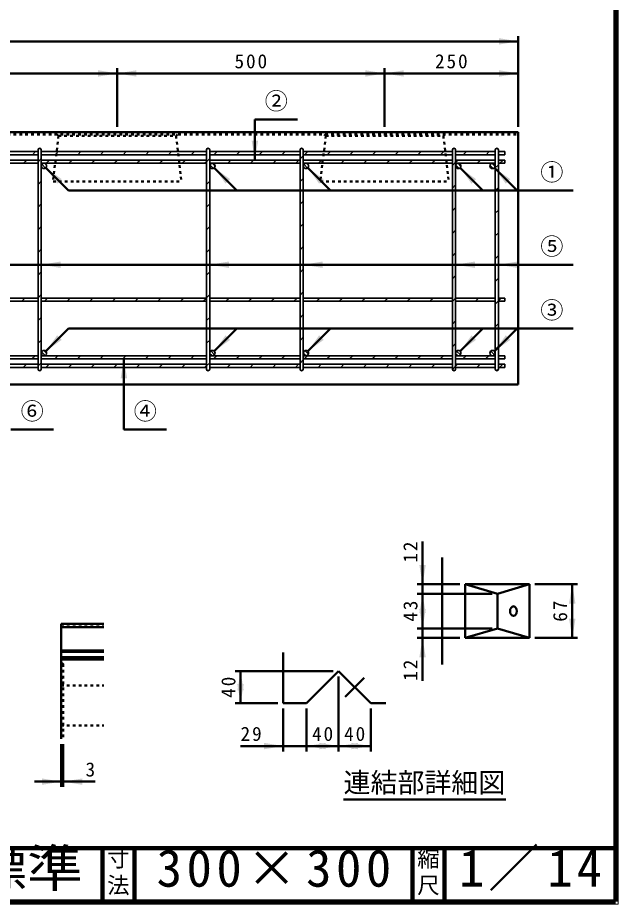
# Model space of a CAD drawing. Units: millimetres, scale not verified, with parts at other scales. Extents: x 100 to 4105, y 100 to 2870.
# Drawn here: x 2982 to 4105, y 100 to 1758 of the extents above; entities that cross this region are included whole.
import ezdxf
from ezdxf.enums import TextEntityAlignment as Align

# ---------------------------------------------------------------- set-up
doc = ezdxf.new("R2010")
doc.units = ezdxf.units.MM
doc.header["$LTSCALE"] = 5
doc.linetypes.add('USER1', pattern=[2.2, 1, -1.2])
doc.linetypes.add('USER2', pattern=[13.4, 10, -1.2, 1, -1.2])
doc.layers.add('V-nasSTD', color=7, linetype='Continuous', lineweight=50)
doc.styles.add('ＭＳ ゴシック', font='')
doc.styles.get('ＭＳ ゴシック').set_extended_font_data('MS Gothic')

msp = doc.modelspace()

# ---------------------------------------------------------------- hatches: boundary and pattern name
at = {"layer": 'V-nasSTD'}
for points in [[(3881.814, 1707.89), (3917.814, 1713.89), (3881.814, 1719.89)], [(3131.814, 1647.89), (3167.814, 1653.89), (3131.814, 1659.89)], [(3203.814, 1659.89), (3167.814, 1653.89), (3203.814, 1647.89)], [(3631.814, 1647.89), (3667.814, 1653.89), (3631.814, 1659.89)], [(3703.814, 1659.89), (3667.814, 1653.89), (3703.814, 1647.89)], [(3881.814, 1647.89), (3917.814, 1653.89), (3881.814, 1659.89)], [(3431.314, 1527.89), (3425.314, 1491.89), (3419.314, 1527.89)], [(3055.562, 1447.656), (3034.349, 1477.355), (3064.048, 1456.141)], [(3370.562, 1447.656), (3349.349, 1477.355), (3379.048, 1456.141)], [(3545.562, 1447.656), (3524.349, 1477.355), (3554.048, 1456.141)], [(3830.562, 1447.656), (3809.349, 1477.355), (3839.048, 1456.141)], [(3894.562, 1447.656), (3873.349, 1477.355), (3903.048, 1456.141)], [(3061.814, 1302.14), (3025.814, 1296.14), (3061.814, 1290.14)], [(3376.814, 1302.14), (3340.814, 1296.14), (3376.814, 1290.14)], [(3551.814, 1302.14), (3515.814, 1296.14), (3551.814, 1290.14)], [(3836.814, 1302.14), (3800.814, 1296.14), (3836.814, 1290.14)], [(3916.814, 1302.14), (3880.814, 1296.14), (3916.814, 1290.14)], [(3055.562, 1164.124), (3034.349, 1134.426), (3064.048, 1155.639)], [(3370.562, 1164.124), (3349.349, 1134.426), (3379.048, 1155.639)], [(3545.562, 1164.124), (3524.349, 1134.426), (3554.048, 1155.639)], [(3830.562, 1164.124), (3809.349, 1134.426), (3839.048, 1155.639)], [(3894.562, 1164.124), (3873.349, 1134.426), (3903.048, 1155.639)], [(3186.314, 1083.89), (3180.314, 1119.89), (3174.314, 1083.89)], [(3732.944, 734.502), (3738.944, 698.502), (3744.944, 734.502)], [(4024.944, 662.502), (4018.944, 698.502), (4012.944, 662.502)], [(3744.944, 644.502), (3738.944, 680.502), (3732.944, 644.502)], [(3732.944, 652.002), (3738.944, 616.002), (3744.944, 652.002)], [(4012.944, 634.002), (4018.944, 598.002), (4024.944, 634.002)], [(3744.944, 562.002), (3738.944, 598.002), (3732.944, 562.002)], [(3404.525, 499.929), (3398.525, 535.929), (3392.525, 499.929)], [(3392.525, 511.929), (3398.525, 475.929), (3404.525, 511.929)], [(3442.525, 389.929), (3478.525, 395.929), (3442.525, 401.929)], [(3558.025, 401.929), (3522.025, 395.929), (3558.025, 389.929)], [(3546.025, 389.929), (3582.025, 395.929), (3546.025, 401.929)], [(3618.025, 401.929), (3582.025, 395.929), (3618.025, 389.929)], [(3606.025, 389.929), (3642.025, 395.929), (3606.025, 401.929)], [(3026.836, 323.376), (3062.836, 329.376), (3026.836, 335.376)], [(3102.586, 335.376), (3066.586, 329.376), (3102.586, 323.376)]]:
    msp.add_hatch(color=256, dxfattribs=at).paths.add_polyline_path(points)

# ---------------------------------------------------------------- linework, layer by layer
at = {"layer": 'V-nasSTD', "lineweight": 100}
for p, q in [((4100, 105), (4100, 2865)), ((105, 205), (4100, 205)), ((3140, 205), (3140, 105)), ((3200, 205), (3200, 105)), ((3720, 205), (3720, 105)), ((3780, 205), (3780, 105)), ((105, 105), (4100, 105))]:
    msp.add_line(p, q, dxfattribs=at)
at = {"layer": 'V-nasSTD'}
for p, q in [((1917.814, 1713.89), (3917.814, 1713.89)), ((3917.814, 1553.89), (3917.814, 1723.89)), ((3167.814, 1553.89), (3167.814, 1663.89)), ((3667.814, 1553.89), (3667.814, 1663.89)), ((2667.814, 1653.89), (3167.814, 1653.89)), ((3167.814, 1653.89), (3667.814, 1653.89)), ((3667.814, 1653.89), (3917.814, 1653.89)), ((3425.314, 1567.89), (3425.314, 1491.89)), ((3425.314, 1567.89), (3505.314, 1567.89)), ((1917.814, 1543.89), (3917.814, 1543.89)), ((3917.814, 1543.89), (3917.814, 1071.89)), ((3076.776, 1434.928), (3034.349, 1477.355)), ((3391.776, 1434.928), (3349.349, 1477.355)), ((3566.776, 1434.928), (3524.349, 1477.355)), ((3851.776, 1434.928), (3809.349, 1477.355)), ((3915.776, 1434.928), (3873.349, 1477.355)), ((4020.814, 1434.928), (3076.776, 1434.928)), ((4020.814, 1296.14), (2917.814, 1296.14)), ((3076.776, 1176.852), (3034.349, 1134.426)), ((4020.814, 1176.852), (3076.776, 1176.852)), ((3391.776, 1176.852), (3349.349, 1134.426)), ((3566.776, 1176.852), (3524.349, 1134.426)), ((3851.776, 1176.852), (3809.349, 1134.426)), ((3915.776, 1176.852), (3873.349, 1134.426)), ((3180.314, 987.89), (3180.314, 1119.89)), ((1917.814, 1071.89), (3917.814, 1071.89)), ((2968.814, 987.89), (3048.814, 987.89)), ((3180.314, 987.89), (3260.314, 987.89)), ((3738.944, 778.502), (3738.944, 698.502)), ((3775.444, 748.252), (3775.444, 548.252)), ((3808.944, 698.502), (3728.944, 698.502)), ((3738.944, 680.502), (3738.944, 698.502)), ((3818.944, 698.502), (3818.944, 598.002)), ((3818.944, 698.502), (3938.944, 698.502)), ((3818.944, 698.502), (3878.944, 680.502)), ((3878.944, 680.502), (3938.944, 698.502)), ((3938.944, 698.502), (3938.944, 598.002)), ((3948.944, 698.502), (4028.944, 698.502)), ((4018.944, 598.002), (4018.944, 698.502)), ((3868.944, 680.502), (3728.944, 680.502)), ((3738.944, 616.002), (3738.944, 680.502)), ((3878.944, 680.502), (3878.944, 616.002)), ((3062.836, 624.376), (3142.836, 624.376)), ((3062.836, 624.376), (3062.836, 409.376)), ((3062.836, 618.126), (3142.836, 618.126)), ((3868.944, 616.002), (3728.944, 616.002)), ((3738.944, 598.002), (3738.944, 616.002)), ((3818.944, 598.002), (3878.944, 616.002)), ((3878.944, 616.002), (3938.944, 598.002)), ((3808.944, 598.002), (3728.944, 598.002)), ((3738.944, 518.002), (3738.944, 598.002)), ((3818.944, 598.002), (3938.944, 598.002)), ((3948.944, 598.002), (4028.944, 598.002)), ((3062.836, 574.395), (3142.836, 574.395)), ((3062.836, 571.876), (3142.836, 571.876)), ((3478.525, 570.929), (3478.525, 475.929)), ((3062.836, 561.876), (3142.836, 561.876)), ((3062.836, 557.678), (3142.836, 557.678)), ((3572.025, 535.929), (3388.525, 535.929)), ((3398.525, 475.929), (3398.525, 535.929)), ((3522.025, 475.929), (3582.025, 535.929)), ((3582.025, 535.929), (3642.025, 475.929)), ((3582.025, 525.929), (3582.025, 385.929)), ((3468.525, 475.929), (3388.525, 475.929)), ((3478.525, 475.929), (3522.025, 475.929)), ((3478.525, 465.929), (3478.525, 385.929)), ((3522.025, 465.929), (3522.025, 385.929)), ((3642.025, 475.929), (3670.025, 475.929)), ((3642.025, 465.929), (3642.025, 385.929)), ((3062.836, 399.376), (3062.836, 319.376)), ((3066.586, 399.376), (3066.586, 319.376)), ((3398.525, 395.929), (3478.525, 395.929)), ((3478.525, 395.929), (3522.025, 395.929)), ((3522.025, 395.929), (3582.025, 395.929)), ((3582.025, 395.929), (3642.025, 395.929)), ((3012.836, 329.376), (3062.836, 329.376)), ((3062.836, 329.376), (3066.586, 329.376)), ((3126.586, 329.376), (3066.586, 329.376)), ((3591.187, 295.686), (3894.595, 295.686))]:
    msp.add_line(p, q, dxfattribs=at)
at = {"layer": 'V-nasSTD', "linetype": 'USER1'}
for p, q in [((1917.814, 1539.89), (3917.814, 1539.89)), ((3057.814, 1536.89), (3047.814, 1451.89)), ((3057.814, 1536.89), (3054.814, 1539.89)), ((3057.814, 1536.89), (3277.814, 1536.89)), ((3277.814, 1536.89), (3280.814, 1539.89)), ((3277.814, 1536.89), (3287.814, 1451.89)), ((3557.814, 1536.89), (3547.814, 1451.89)), ((3557.814, 1536.89), (3554.814, 1539.89)), ((3557.814, 1536.89), (3777.814, 1536.89)), ((3777.814, 1536.89), (3780.814, 1539.89)), ((3777.814, 1536.89), (3787.814, 1451.89)), ((3047.814, 1451.89), (3287.814, 1451.89)), ((3547.814, 1451.89), (3787.814, 1451.89)), ((3062.836, 619.376), (3142.836, 619.376)), ((3066.586, 549.376), (3062.836, 551.876)), ((3066.586, 549.376), (3066.586, 409.376)), ((3062.836, 521.876), (3066.586, 524.376)), ((3062.836, 509.376), (3142.836, 509.376)), ((3062.836, 434.376), (3142.836, 434.376))]:
    msp.add_line(p, q, dxfattribs=at)
at = {"layer": 'V-nasSTD', "lineweight": 35}
for p, q in [((3019.814, 1510.89), (3019.814, 1100.89)), ((3025.814, 1510.89), (3025.814, 1100.89)), ((3334.814, 1510.89), (3334.814, 1100.89)), ((3340.814, 1510.89), (3340.814, 1100.89)), ((3509.814, 1510.89), (3509.814, 1100.89)), ((3515.814, 1510.89), (3515.814, 1100.89)), ((3794.814, 1510.89), (3794.814, 1100.89)), ((3800.814, 1510.89), (3800.814, 1100.89)), ((3874.814, 1510.89), (3874.814, 1100.89)), ((3880.814, 1510.89), (3880.814, 1100.89)), ((2917.814, 1507.89), (3019.814, 1507.89)), ((2917.814, 1501.89), (3019.814, 1501.89)), ((3009.099, 1501.89), (3015.099, 1507.89)), ((3025.814, 1494.693), (3019.814, 1488.693)), ((3025.814, 1507.89), (3334.814, 1507.89)), ((3025.814, 1501.89), (3334.814, 1501.89)), ((3051.526, 1501.89), (3057.526, 1507.89)), ((3093.952, 1501.89), (3099.952, 1507.89)), ((3136.379, 1501.89), (3142.379, 1507.89)), ((3178.805, 1501.89), (3184.805, 1507.89)), ((3221.231, 1501.89), (3227.231, 1507.89)), ((3263.658, 1501.89), (3269.658, 1507.89)), ((3306.084, 1501.89), (3312.084, 1507.89)), ((3340.814, 1494.693), (3334.814, 1488.693)), ((3340.814, 1507.89), (3509.814, 1507.89)), ((3340.814, 1501.89), (3509.814, 1501.89)), ((3348.511, 1501.89), (3354.511, 1507.89)), ((3390.937, 1501.89), (3396.937, 1507.89)), ((3433.364, 1501.89), (3439.364, 1507.89)), ((3475.79, 1501.89), (3481.79, 1507.89)), ((3515.814, 1499.987), (3509.814, 1493.987)), ((3515.814, 1507.89), (3794.814, 1507.89)), ((3515.814, 1501.89), (3794.814, 1501.89)), ((3524.216, 1507.89), (3518.216, 1501.89)), ((3566.643, 1507.89), (3560.643, 1501.89)), ((3603.069, 1501.89), (3609.069, 1507.89)), ((3645.496, 1501.89), (3651.496, 1507.89)), ((3687.922, 1501.89), (3693.922, 1507.89)), ((3730.348, 1501.89), (3736.348, 1507.89)), ((3772.775, 1501.89), (3778.775, 1507.89)), ((3800.814, 1507.89), (3874.814, 1507.89)), ((3800.814, 1501.89), (3874.814, 1501.89)), ((3815.201, 1501.89), (3821.201, 1507.89)), ((3857.628, 1501.89), (3863.628, 1507.89)), ((3880.814, 1507.89), (3892.814, 1507.89)), ((3880.814, 1501.89), (3892.814, 1501.89)), ((3892.814, 1507.89), (3892.814, 1501.89)), ((2917.814, 1491.89), (3019.814, 1491.89)), ((3019.814, 1485.89), (2917.814, 1485.89)), ((2992.599, 1485.89), (2998.599, 1491.89)), ((3025.814, 1491.89), (3334.814, 1491.89)), ((3334.814, 1485.89), (3025.814, 1485.89)), ((3026.901, 1484.004), (3033.927, 1476.978)), ((3032.317, 1485.659), (3035.582, 1482.394)), ((3041.026, 1491.89), (3035.026, 1485.89)), ((3077.452, 1485.89), (3083.452, 1491.89)), ((3119.879, 1485.89), (3125.879, 1491.89)), ((3162.305, 1485.89), (3168.305, 1491.89)), ((3204.731, 1485.89), (3210.731, 1491.89)), ((3247.158, 1485.89), (3253.158, 1491.89)), ((3289.584, 1485.89), (3295.584, 1491.89)), ((3332.011, 1485.89), (3334.814, 1488.693)), ((3340.814, 1491.89), (3509.814, 1491.89)), ((3509.814, 1485.89), (3340.814, 1485.89)), ((3341.243, 1482.916), (3347.84, 1476.319)), ((3345.36, 1485.87), (3350.793, 1480.437)), ((3374.437, 1485.89), (3380.437, 1491.89)), ((3416.864, 1485.89), (3422.864, 1491.89)), ((3459.29, 1485.89), (3465.29, 1491.89)), ((3501.716, 1485.89), (3507.716, 1491.89)), ((3515.814, 1491.89), (3794.814, 1491.89)), ((3794.814, 1485.89), (3515.814, 1485.89)), ((3516.915, 1484.021), (3523.944, 1476.992)), ((3522.363, 1485.644), (3525.568, 1482.439)), ((3544.143, 1485.89), (3550.143, 1491.89)), ((3586.569, 1485.89), (3592.569, 1491.89)), ((3628.996, 1485.89), (3634.996, 1491.89)), ((3671.422, 1485.89), (3677.422, 1491.89)), ((3713.848, 1485.89), (3719.848, 1491.89)), ((3756.275, 1485.89), (3762.275, 1491.89)), ((3800.814, 1488.003), (3794.814, 1482.003)), ((3874.814, 1491.89), (3800.814, 1491.89)), ((3804.701, 1491.89), (3800.814, 1488.003)), ((3874.814, 1485.89), (3800.814, 1485.89)), ((3801.132, 1482.646), (3807.57, 1476.209)), ((3805.022, 1485.827), (3810.751, 1480.099)), ((3841.128, 1485.89), (3847.128, 1491.89)), ((3865.04, 1482.378), (3871.301, 1476.117)), ((3868.72, 1485.769), (3874.693, 1479.797)), ((3880.814, 1483.15), (3874.814, 1477.15)), ((3880.814, 1491.89), (3892.814, 1491.89)), ((3880.814, 1485.89), (3892.814, 1485.89)), ((3883.554, 1485.89), (3889.554, 1491.89)), ((3892.814, 1491.89), (3892.814, 1485.89)), ((3025.814, 1452.267), (3019.814, 1446.267)), ((3340.814, 1452.267), (3334.814, 1446.267)), ((3515.814, 1457.561), (3509.814, 1451.561)), ((3800.814, 1445.576), (3794.814, 1439.576)), ((3880.814, 1440.723), (3874.814, 1434.723)), ((3025.814, 1409.84), (3019.814, 1403.84)), ((3340.814, 1409.84), (3334.814, 1403.84)), ((3515.814, 1415.135), (3509.814, 1409.135)), ((3800.814, 1403.15), (3794.814, 1397.15)), ((3880.814, 1398.297), (3874.814, 1392.297)), ((3025.814, 1367.414), (3019.814, 1361.414)), ((3340.814, 1367.414), (3334.814, 1361.414)), ((3515.814, 1372.708), (3509.814, 1366.708)), ((3800.814, 1360.723), (3794.814, 1354.723)), ((3880.814, 1355.871), (3874.814, 1349.871)), ((3515.814, 1330.282), (3509.814, 1324.282)), ((3025.814, 1324.987), (3019.814, 1318.987)), ((3340.814, 1324.987), (3334.814, 1318.987)), ((3800.814, 1318.297), (3794.814, 1312.297)), ((3880.814, 1313.444), (3874.814, 1307.444)), ((3025.814, 1282.561), (3019.814, 1276.561)), ((3340.814, 1282.561), (3334.814, 1276.561)), ((3515.814, 1287.855), (3509.814, 1281.855)), ((3800.814, 1275.871), (3794.814, 1269.871)), ((3874.814, 1265.018), (3880.814, 1271.018)), ((3515.814, 1245.429), (3509.814, 1239.429)), ((2917.814, 1233.89), (3019.814, 1233.89)), ((2917.814, 1227.89), (3019.814, 1227.89)), ((2989.158, 1227.89), (2995.158, 1233.89)), ((3025.814, 1240.135), (3019.814, 1234.135)), ((3025.814, 1233.89), (3334.814, 1233.89)), ((3025.814, 1227.89), (3334.814, 1227.89)), ((3037.584, 1233.89), (3031.584, 1227.89)), ((3074.011, 1227.89), (3080.011, 1233.89)), ((3116.437, 1227.89), (3122.437, 1233.89)), ((3158.864, 1227.89), (3164.864, 1233.89)), ((3201.29, 1227.89), (3207.29, 1233.89)), ((3243.716, 1227.89), (3249.716, 1233.89)), ((3286.143, 1227.89), (3290.926, 1232.673)), ((3292.143, 1233.89), (3290.926, 1232.673)), ((3328.569, 1227.89), (3334.569, 1233.89)), ((3340.814, 1240.135), (3334.814, 1234.135)), ((3340.814, 1233.89), (3509.814, 1233.89)), ((3340.814, 1227.89), (3509.814, 1227.89)), ((3370.996, 1227.89), (3376.996, 1233.89)), ((3413.422, 1227.89), (3419.422, 1233.89)), ((3455.848, 1227.89), (3461.848, 1233.89)), ((3498.275, 1227.89), (3504.275, 1233.89)), ((3515.814, 1233.89), (3794.814, 1233.89)), ((3515.814, 1227.89), (3794.814, 1227.89)), ((3546.701, 1233.89), (3540.701, 1227.89)), ((3583.128, 1227.89), (3589.128, 1233.89)), ((3625.554, 1227.89), (3631.554, 1233.89)), ((3667.98, 1227.89), (3673.98, 1233.89)), ((3710.407, 1227.89), (3716.407, 1233.89)), ((3752.833, 1227.89), (3758.833, 1233.89)), ((3794.814, 1227.444), (3800.814, 1233.444)), ((3800.814, 1233.89), (3874.814, 1233.89)), ((3800.814, 1233.444), (3801.26, 1233.89)), ((3800.814, 1227.89), (3874.814, 1227.89)), ((3837.686, 1227.89), (3843.686, 1233.89)), ((3874.814, 1222.591), (3880.814, 1228.591)), ((3880.814, 1233.89), (3892.814, 1233.89)), ((3880.814, 1228.591), (3886.112, 1233.89)), ((3880.814, 1227.89), (3892.814, 1227.89)), ((3892.814, 1233.89), (3892.814, 1227.89)), ((3025.814, 1197.708), (3019.814, 1191.708)), ((3340.814, 1197.708), (3334.814, 1191.708)), ((3515.814, 1203.003), (3509.814, 1197.003)), ((3794.814, 1185.018), (3800.814, 1191.018)), ((3874.814, 1180.165), (3880.814, 1186.165)), ((3025.814, 1155.282), (3019.814, 1149.282)), ((3340.814, 1155.282), (3334.814, 1149.282)), ((3515.814, 1160.576), (3509.814, 1154.576)), ((3794.814, 1142.591), (3800.814, 1148.591)), ((3026.345, 1133.134), (3033.057, 1126.422)), ((3030.662, 1135.888), (3035.811, 1130.738)), ((3340.975, 1129.631), (3344.554, 1126.051)), ((3342.798, 1134.879), (3349.802, 1127.875)), ((3515.854, 1131.528), (3521.451, 1125.931)), ((3518.931, 1135.522), (3525.446, 1129.008)), ((3801.158, 1129.067), (3803.991, 1126.234)), ((3802.587, 1134.709), (3809.633, 1127.663)), ((3865.496, 1128.369), (3867.292, 1126.573)), ((3866.396, 1134.54), (3873.463, 1127.473)), ((3874.814, 1137.739), (3880.814, 1143.739)), ((2917.814, 1125.89), (3019.814, 1125.89)), ((3019.814, 1119.89), (2917.814, 1119.89)), ((3008.437, 1119.89), (3014.437, 1125.89)), ((3025.814, 1112.855), (3019.814, 1106.855)), ((3025.814, 1125.89), (3334.814, 1125.89)), ((3334.814, 1119.89), (3025.814, 1119.89)), ((3050.864, 1119.89), (3056.864, 1125.89)), ((3093.29, 1119.89), (3099.29, 1125.89)), ((3135.716, 1119.89), (3141.716, 1125.89)), ((3178.143, 1119.89), (3184.143, 1125.89)), ((3220.569, 1119.89), (3226.569, 1125.89)), ((3262.996, 1119.89), (3268.996, 1125.89)), ((3305.422, 1119.89), (3311.422, 1125.89)), ((3340.814, 1112.855), (3334.814, 1106.855)), ((3340.814, 1125.89), (3509.814, 1125.89)), ((3509.814, 1119.89), (3340.814, 1119.89)), ((3347.848, 1119.89), (3353.848, 1125.89)), ((3390.275, 1119.89), (3396.275, 1125.89)), ((3432.701, 1119.89), (3438.701, 1125.89)), ((3475.128, 1119.89), (3481.128, 1125.89)), ((3515.814, 1118.15), (3509.814, 1112.15)), ((3515.814, 1125.89), (3794.814, 1125.89)), ((3794.814, 1119.89), (3515.814, 1119.89)), ((3517.554, 1119.89), (3523.554, 1125.89)), ((3559.98, 1119.89), (3565.98, 1125.89)), ((3602.407, 1119.89), (3608.407, 1125.89)), ((3644.833, 1119.89), (3650.833, 1125.89)), ((3687.26, 1119.89), (3693.26, 1125.89)), ((3729.686, 1119.89), (3735.686, 1125.89)), ((3772.112, 1119.89), (3778.112, 1125.89)), ((3874.814, 1125.89), (3800.814, 1125.89)), ((3874.814, 1119.89), (3800.814, 1119.89)), ((3814.539, 1119.89), (3820.539, 1125.89)), ((3856.965, 1119.89), (3862.965, 1125.89)), ((3880.814, 1125.89), (3892.814, 1125.89)), ((3880.814, 1119.89), (3892.814, 1119.89)), ((3892.814, 1125.89), (3892.814, 1119.89)), ((2917.814, 1109.89), (3019.814, 1109.89)), ((2917.814, 1103.89), (3019.814, 1103.89)), ((2991.937, 1103.89), (2997.937, 1109.89)), ((3025.814, 1109.89), (3334.814, 1109.89)), ((3025.814, 1103.89), (3334.814, 1103.89)), ((3040.364, 1109.89), (3034.364, 1103.89)), ((3076.79, 1103.89), (3082.79, 1109.89)), ((3119.216, 1103.89), (3125.216, 1109.89)), ((3161.643, 1103.89), (3167.643, 1109.89)), ((3204.069, 1103.89), (3210.069, 1109.89)), ((3246.496, 1103.89), (3252.496, 1109.89)), ((3288.922, 1103.89), (3294.922, 1109.89)), ((3331.348, 1103.89), (3334.814, 1107.356)), ((3340.814, 1109.89), (3509.814, 1109.89)), ((3340.814, 1103.89), (3509.814, 1103.89)), ((3379.775, 1109.89), (3373.775, 1103.89)), ((3422.201, 1109.89), (3416.201, 1103.89)), ((3458.628, 1103.89), (3464.628, 1109.89)), ((3501.054, 1103.89), (3507.054, 1109.89)), ((3515.814, 1109.89), (3794.814, 1109.89)), ((3515.814, 1103.89), (3794.814, 1103.89)), ((3543.48, 1103.89), (3549.48, 1109.89)), ((3585.907, 1103.89), (3591.907, 1109.89)), ((3628.333, 1103.89), (3634.333, 1109.89)), ((3670.76, 1103.89), (3676.76, 1109.89)), ((3713.186, 1103.89), (3719.186, 1109.89)), ((3755.612, 1103.89), (3761.612, 1109.89)), ((3794.886, 1100.237), (3800.814, 1106.165)), ((3800.814, 1109.89), (3874.814, 1109.89)), ((3800.814, 1106.665), (3804.039, 1109.89)), ((3800.814, 1103.89), (3874.814, 1103.89)), ((3840.465, 1103.89), (3846.465, 1109.89)), ((3877.418, 1097.916), (3880.814, 1101.312)), ((3880.814, 1109.89), (3892.814, 1109.89)), ((3880.814, 1103.89), (3892.814, 1103.89)), ((3882.892, 1103.89), (3888.892, 1109.89)), ((3892.814, 1109.89), (3892.814, 1103.89))]:
    msp.add_line(p, q, dxfattribs=at)
at = {"layer": 'V-nasSTD', "linetype": 'USER2'}
msp.add_line((3594.347, 488.252), (3629.703, 523.607), dxfattribs=at)
at = {"layer": 'V-nasSTD', "lineweight": 13}
msp.add_lwpolyline([(100, 100), (100, 2870), (4105, 2870), (4105, 100)], close=True, dxfattribs=at)
at = {"layer": 'V-nasSTD', "lineweight": 35}
for centre in [(3030.814, 1480.89), (3345.814, 1480.89), (3520.814, 1480.89), (3805.814, 1480.89), (3869.814, 1480.89), (3030.814, 1130.89), (3345.814, 1130.89), (3520.814, 1130.89), (3805.814, 1130.89), (3869.814, 1130.89)]:
    msp.add_circle(centre, 5, dxfattribs=at)
for centre, start, end in [((3022.814, 1510.89), 0, 180), ((3337.814, 1510.89), 0, 180), ((3512.814, 1510.89), 0, 180), ((3797.814, 1510.89), 0, 180), ((3877.814, 1510.89), 0, 180), ((3022.814, 1100.89), 180, 0), ((3337.814, 1100.89), 180, 0), ((3512.814, 1100.89), 180, 0), ((3797.814, 1100.89), 180, 0), ((3877.814, 1100.89), 180, 0)]:
    msp.add_arc(centre, 3, start, end, dxfattribs=at)
at = {"layer": 'V-nasSTD'}
msp.add_ellipse((3908.944, 648.252), major_axis=(0, 9), ratio=0.707107, dxfattribs=at)

# ---------------------------------------------------------------- texts
at = {"layer": 'V-nasSTD', "style": 'ＭＳ ゴシック'}
for s, height, p in [('②', 31.67, (3443.714, 1618.09)), ('①', 31.67, (3959.214, 1485.128)), ('⑤', 31.67, (3959.214, 1346.34)), ('③', 31.67, (3959.214, 1227.052)), ('⑥', 31.67, (2987.214, 1038.09)), ('④', 31.67, (3198.714, 1038.09)), ('3', 26.39, (3108.586, 365.376)), ('連結部詳細図', 36.95, (3591.187, 346.086)), ('寸', 30.79, (3148.982, 200.999)), ('縮', 30.79, (3728.982, 200.999)), ('法', 30.79, (3148.976, 151.01)), ('尺', 30.79, (3728.976, 151.01))]:
    msp.add_text(s, height=height, dxfattribs=at).set_placement(p, align=Align.TOP_LEFT)
at = {"layer": 'V-nasSTD', "style": 'ＭＳ ゴシック', "width": 1.1}
msp.add_text('ユニロードⅡ Ｖ標準', height=69.65, dxfattribs=at).set_placement((2111, 202.47), align=Align.TOP_LEFT)
at = {"layer": 'V-nasSTD', "attachment_point": 1, "style": 'ＭＳ ゴシック'}
for s, insert, char_height in [('\\T1.2;500', (3387.214, 1689.89), 26.39), ('\\T1.2;250', (3762.214, 1689.89), 26.39), ('\\T1.2;29', (3398.525, 431.929), 26.39), ('\\T1.2;40', (3532.225, 431.929), 26.39), ('\\T1.2;40', (3592.225, 431.929), 26.39), ('\\T1.18;300×300', (3241.581, 202.508), 69.65), ('\\T1.16;1／14', (3807.033, 202.582), 69.65)]:
    msp.add_mtext(s, dxfattribs=dict(at, insert=insert, char_height=char_height))
at = {"layer": 'V-nasSTD', "char_height": 26.39, "attachment_point": 1, "rotation": 90, "style": 'ＭＳ ゴシック'}
for s, insert in [('\\T1.2;12', (3702.944, 738.902)), ('\\T1.2;43', (3702.944, 628.452)), ('\\T1.2;67', (3982.944, 628.452)), ('\\T1.2;12', (3702.944, 518.002)), ('\\T1.2;40', (3362.525, 486.129))]:
    msp.add_mtext(s, dxfattribs=dict(at, insert=insert))

doc.saveas('drawing.dxf')
